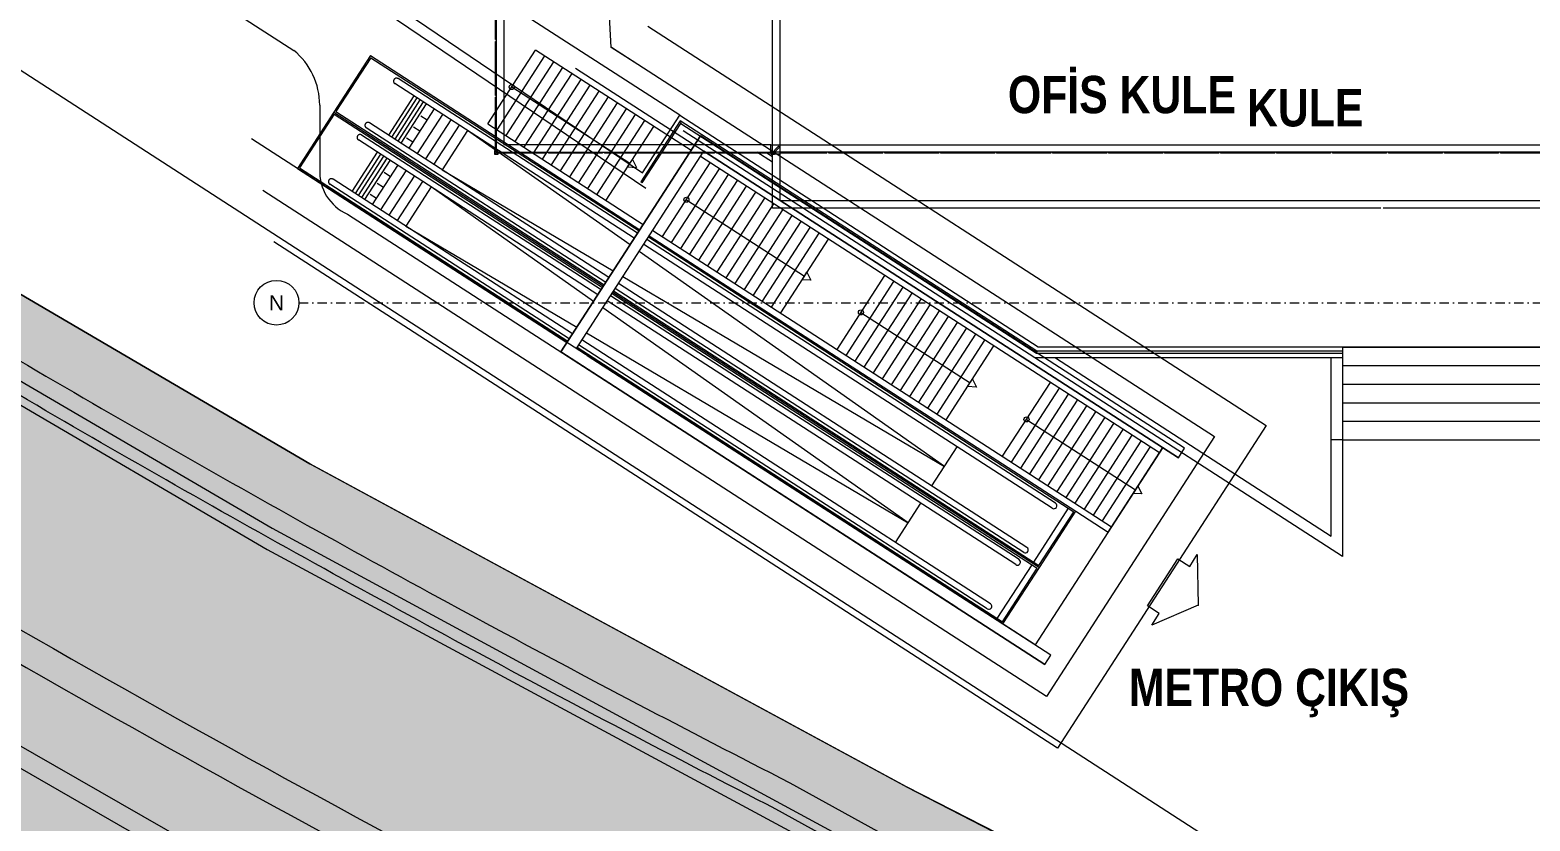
# Model space of a CAD drawing. Header units: metres. Extents: x -17822 to 152406, y -4219 to 19791.
# Drawn here: x 106353 to 110372, y -1390 to 731 of the extents above; entities that cross this region are included whole.
import ezdxf
from ezdxf.enums import TextEntityAlignment as Align
from ezdxf.xclip import XClip

# ---------------------------------------------------------------- set-up
doc = ezdxf.new("R2010")
doc.units = ezdxf.units.M
doc.header["$LTSCALE"] = 100
doc.header["$MEASUREMENT"] = 0
doc.header["$XCLIPFRAME"] = 0
doc.linetypes.add('DASHDOT2', pattern=[0.5, 0.25, -0.125, 0, -0.125])
doc.linetypes.add('HIDDEN', pattern=[0.375, 0.25, -0.125])
doc.layers.get('0').update_dxf_attribs({"color": 9, "lineweight": 9})
for name, color, linetype, lineweight in [('05S', 9, 'Continuous', 9), ('06B', 9, 'Continuous', 9), ('06D', 9, 'Continuous', 9), ('21', 9, 'Continuous', 9), ('24', 9, 'DASHDOT2', 9), ('31', 9, 'Continuous', 9), ('40', 9, 'Continuous', 9)]:
    doc.layers.add(name, color=color, linetype=linetype, lineweight=lineweight)
doc.styles.add('Arial', font='arial.ttf', dxfattribs={"height": 2.5})
doc.styles.add('MuuM_TEXT-BOLD', font='ARIALNB.TTF')

# ---------------------------------------------------------------- blocks, each defined once
blk = doc.blocks.new('p-çevre_mevcut')
at = {"layer": '06B'}
for points in [[(456.6, -11714.2, 0.04602), (6668.7, -15644.1), (11929, -18547.1)], [(11763.5, -18547.1), (6631.2, -15714.8, -0.045627), (456.6, -11815.1)], [(456.6, -12496.4, 0.043017), (6376.6, -16194), (10640.5, -18547.1)], [(456.6, -12596.4, 0.04264), (6339.1, -16264.7), (10474.9, -18547.1)]]:
    blk.add_lwpolyline(points, format="xyb", dxfattribs=at)
blk = doc.blocks.new('p-kule_ynei')
for p, q in [((-4269.5, -5935.4), (-4475.1, -2397.8)), ((-4085.7, -6117.4), (-6415.8, -4611.6)), ((-6359, -4798.6), (-4185.5, -6271.9)), ((-4177, -6313.9), (-6375.8, -4823.5)), ((-5918.8, -5427.2), (-5120.3, -5943.3)), ((-6594.9, -5516), (-1833, -8595.9)), ((-4188.3, -5987.9), (-4269.5, -5935.4)), ((-5050.5, -6090.5), (-5050.5, -6262.5)), ((-4084.7, -6132.4), (-4190.5, -6296.2)), ((-4186.3, -6298.9), (-4083.2, -6139.3)), ((-4185.5, -6271.9), (-4085.7, -6117.4)), ((-4085.7, -6117.4), (-3125.4, -6738)), ((-3128.8, -6750), (-4084.7, -6132.4)), ((-4084.7, -6132.4), (-4083.2, -6139.3)), ((-4083.2, -6139.3), (-3130.3, -6755)), ((-3134.2, -6768), (-4076.8, -6158.9)), ((-4186.3, -6298.9), (-4190.5, -6296.2)), ((-4976.2, -6382.3), (-3343.7, -7437.3)), ((-3128.8, -6750), (-3130.3, -6755)), ((-2310.3, -6750), (-3128.8, -6750)), ((-3125.4, -6738), (-2310.2, -6738)), ((-2310.3, -6750), (-2310.3, -6755)), ((-2310.2, -6738), (-830.2, -6738)), ((-2310.2, -6738), (-830.2, -6738)), ((-2310.2, -6738), (-2310.2, -6988)), ((-830.2, -6740), (-2310.2, -6740)), ((-2310.2, -7300.6), (-3134.2, -6768)), ((-2310.2, -6768), (-3134.2, -6768)), ((-3130.3, -6755), (-2310.3, -6755)), ((-3078.9, -6768), (-2340.2, -7245.5)), ((-2340.2, -6988), (-2340.2, -6768)), ((-2310.2, -6788), (-830.2, -6788)), ((-2310.2, -6788), (-830.2, -6788)), ((-3343.7, -7437.3), (-4252.8, -6849.8)), ((-2310.2, -6838), (-830.2, -6838)), ((-2310.2, -6838), (-830.2, -6838)), ((-2310.2, -6888), (-830.2, -6888)), ((-2310.2, -6888), (-830.2, -6888)), ((-2310.2, -6938), (-830.2, -6938)), ((-2310.2, -6938), (-830.2, -6938)), ((-2310.2, -6988), (-2340.2, -6988)), ((-2340.2, -7245.5), (-2340.2, -6988)), ((-2310.2, -6988), (-830.2, -6988)), ((-2310.2, -6988), (-830.2, -6988)), ((-2310.2, -6988), (-2310.2, -7300.6))]:
    blk.add_line(p, q)
for centre, radius, start, end in [((-5240.8, -6090.5), 190.2, 0, 50.6999), ((-4927.4, -6269.1), 123.3, 176.9363, 246.6866)]:
    blk.add_arc(centre, radius, start, end)
blk = doc.blocks.new('p-koprü')
at = {"layer": '05S'}
blk.add_hatch(color=256, dxfattribs=at).paths.add_polyline_path([(8968.5, -6862.9), (11823.7, -6862.9), (8070.7, -4952.9), (6717, -4261), (5118.5, -3394.8), (4315.3, -2924.4), (3322.7, -2278.1), (2222.4, -1522.8), (1684, -1131.1), (1261.3, -787.4), (512.6, -173.5), (512.6, -500.9), (512.6, -1852.8), (1005.9, -2226.2), (1583.3, -2644.1), (2035.1, -2964.3), (2882.6, -3538.3), (3703.8, -4057.4), (4190.2, -4354), (4973.4, -4804.6), (5682.9, -5184.3), (7639.3, -6184.3), (8597.1, -6674.1)])
at = {"lineweight": 0}
for p, q in [((4315.3, -2924.4, 219.6), (5118.5, -3394.8, 257.1)), ((4214.2, -3097, 219.6), (5017.4, -3567.4, 257.1)), ((4196.7, -3151.7, 203.7), (5004.3, -3624.9, 240.5)), ((5112.7, -3391.5, 257.1), (6720.8, -4263, 323.5)), ((5017.4, -3567.4, 257.1), (6625.5, -4438.8, 323.5)), ((5004.3, -3624.9, 240.5), (6602.4, -4485.9, 303.9)), ((4318.8, -4137.5, 251.7), (5091.5, -4580.7, 282.7)), ((5067.8, -4628.3, 302.6), (4289.9, -4180.7, 272)), ((6717, -4261, 323.5), (7362.8, -4593.1, 332.1))]:
    blk.add_line(p, q, dxfattribs=at)
at = {"elevation": 301.5}
blk.add_lwpolyline([(8968.5, -6862.9), (11823.7, -6862.9), (8070.7, -4952.9), (6717, -4261), (5118.5, -3394.8), (4315.3, -2924.4), (3322.7, -2278.1), (2222.4, -1522.8), (1684, -1131.1), (1261.3, -787.4), (512.6, -173.5), (512.6, -500.9), (512.6, -1852.8), (1005.9, -2226.2), (1583.3, -2644.1), (2035.1, -2964.3), (2882.6, -3538.3), (3703.8, -4057.4), (4190.2, -4354), (4973.4, -4804.6), (5682.9, -5184.3), (7639.3, -6184.3), (8597.1, -6674.1), (8968.5, -6862.9)], close=True, dxfattribs=at)
blk = doc.blocks.new('0_arrow1')
at = {"linetype": 'ByBlock', "lineweight": -2}
blk.add_lwpolyline([(15, -22.5), (-15, -22.5), (-15, -15), (-22.5, -15), (0, 0), (22.5, -15), (15, -15)], close=True, dxfattribs=at)
blk.add_point((0, 0))
blk = doc.blocks.new('p-kule_vaziyet')
for p, q in [((3518, -21822.5), (3518, -21677.5)), ((3519, -21677.5), (3519, -21822.5)), ((3520.5, -21825), (3520.5, -21675)), ((3540.5, -21675), (3540.5, -21825)), ((4260.5, -21822.5), (4260.5, -21672.5)), ((4280.5, -21672.5), (4280.5, -21822.5)), ((3518, -21822.5), (3519, -21822.5)), ((4260.5, -21972.5), (4260.5, -21822.5)), ((4280.5, -21822.5), (4280.5, -21972.5)), ((3518, -21972.5), (3518, -21827.5)), ((3518, -21827.5), (3519, -21827.5)), ((3519, -21827.5), (3519, -21972.5)), ((3520.5, -21975), (3520.5, -21825)), ((3540.5, -21825), (3540.5, -21975)), ((3518, -21972.5), (3519, -21972.5)), ((3518, -22120), (3518, -21977.5)), ((3518, -21977.5), (3519, -21977.5)), ((3519, -21977.5), (3519, -22120)), ((3520.5, -22124.6), (3520.5, -21975)), ((3540.5, -21975), (3540.5, -22104.6)), ((4260.5, -21993.7), (4260.5, -21972.5)), ((4280.5, -21972.5), (4280.5, -22006.6)), ((4260.5, -22129.6), (4260.5, -21993.7)), ((4280.5, -22006.6), (4280.5, -22129.6)), ((3657.5, -22104.6), (3540.5, -22104.6)), ((3807.5, -22104.6), (3657.5, -22104.6)), ((3957.5, -22104.6), (3807.5, -22104.6)), ((4107.5, -22104.6), (3957.5, -22104.6)), ((4256, -22104.6), (4107.5, -22104.6)), ((4256, -22124.6), (4256, -22104.6)), ((4256, -22104.6), (4408.5, -22104.6)), ((4408.5, -22104.6), (4432.1, -22104.6)), ((4432.1, -22104.6), (4558.5, -22104.6)), ((4558.5, -22104.6), (4708.5, -22104.6)), ((4708.5, -22104.6), (4858.5, -22104.6)), ((4858.5, -22104.6), (5008.5, -22104.6)), ((5008.5, -22104.6), (5158.5, -22104.6)), ((5158.5, -22104.6), (5308.5, -22104.6)), ((5308.5, -22104.6), (5458.5, -22104.6)), ((5458.5, -22104.6), (5608.5, -22104.6)), ((5608.5, -22104.6), (5758.5, -22104.6)), ((5758.5, -22104.6), (5908.5, -22104.6)), ((5908.5, -22104.6), (6058.5, -22104.6)), ((6058.5, -22104.6), (6208.5, -22104.6)), ((6208.5, -22104.6), (6358.5, -22104.6)), ((3516.8, -22120), (3515.5, -22120)), ((3515.5, -22120), (3515.5, -22129.6)), ((3515.5, -22129.6), (3520.5, -22124.6)), ((3520.5, -22124.6), (3515.5, -22129.6)), ((3515.5, -22129.6), (3525, -22129.6)), ((3516.8, -22122.4), (3516.8, -22120)), ((3518.7, -22122.4), (3516.8, -22122.4)), ((3518, -22120), (3519, -22120)), ((3520.5, -22120), (3518.7, -22120)), ((3518.7, -22120), (3518.7, -22122.4)), ((3520.5, -22124.6), (3657.5, -22124.6)), ((3522.7, -22128.2), (3522.7, -22126.3)), ((3522.7, -22126.3), (3525, -22126.3)), ((3525, -22128.2), (3522.7, -22128.2)), ((3525, -22126.3), (3525, -22124.6)), ((3525, -22126.1), (3655, -22126.1)), ((3525, -22126.1), (3525, -22127.1)), ((3655, -22127.1), (3525, -22127.1)), ((3525, -22129.6), (3525, -22128.2)), ((3655, -22126.1), (3655, -22127.1)), ((3657.5, -22124.6), (3807.5, -22124.6)), ((3660, -22126.1), (3805, -22126.1)), ((3660, -22126.1), (3660, -22127.1)), ((3805, -22127.1), (3660, -22127.1)), ((3805, -22126.1), (3805, -22127.1)), ((3807.5, -22124.6), (3957.5, -22124.6)), ((3810, -22126.1), (3955, -22126.1)), ((3810, -22126.1), (3810, -22127.1)), ((3955, -22127.1), (3810, -22127.1)), ((3955, -22126.1), (3955, -22127.1)), ((3957.5, -22124.6), (4107.5, -22124.6)), ((3960, -22126.1), (4105, -22126.1)), ((3960, -22126.1), (3960, -22127.1)), ((4105, -22127.1), (3960, -22127.1)), ((4105, -22126.1), (4105, -22127.1)), ((4107.5, -22124.6), (4256, -22124.6)), ((4110, -22126.1), (4255, -22126.1)), ((4110, -22126.1), (4110, -22127.1)), ((4255, -22127.1), (4110, -22127.1)), ((4260.5, -22151.8), (4218.3, -22124.6)), ((4242.3, -22124.6), (4260.5, -22136.3)), ((4257.3, -22128.3), (4251.5, -22124.6)), ((4255, -22126.1), (4255, -22127.1)), ((4408.5, -22124.6), (4256, -22124.6)), ((4260.5, -22130.4), (4259.2, -22129.6)), ((4260.5, -22274.6), (4260.5, -22129.6)), ((4280.5, -22129.6), (4260.5, -22129.6)), ((4280.5, -22126.1), (4406, -22126.1)), ((4406, -22127.1), (4280.5, -22127.1)), ((4280.5, -22129.6), (4280.5, -22254.6)), ((4406, -22127.1), (4406, -22126.1)), ((4463.1, -22124.6), (4408.5, -22124.6)), ((4411, -22126.1), (4465.4, -22126.1)), ((4411, -22127.1), (4411, -22126.1)), ((4466.9, -22127.1), (4411, -22127.1)), ((4558.5, -22124.6), (4463.1, -22124.6)), ((4465.4, -22126.1), (4556, -22126.1)), ((4556, -22127.1), (4466.9, -22127.1)), ((4556, -22127.1), (4556, -22126.1)), ((4708.5, -22124.6), (4558.5, -22124.6)), ((4561, -22126.1), (4706, -22126.1)), ((4561, -22127.1), (4561, -22126.1)), ((4706, -22127.1), (4561, -22127.1)), ((4706, -22127.1), (4706, -22126.1)), ((4858.5, -22124.6), (4708.5, -22124.6)), ((4711, -22126.1), (4856, -22126.1)), ((4711, -22127.1), (4711, -22126.1)), ((4856, -22127.1), (4711, -22127.1)), ((4856, -22127.1), (4856, -22126.1)), ((5008.5, -22124.6), (4858.5, -22124.6)), ((4861, -22126.1), (5006, -22126.1)), ((4861, -22127.1), (4861, -22126.1)), ((5006, -22127.1), (4861, -22127.1)), ((5006, -22127.1), (5006, -22126.1)), ((5158.5, -22124.6), (5008.5, -22124.6)), ((5011, -22126.1), (5156, -22126.1)), ((5011, -22127.1), (5011, -22126.1)), ((5156, -22127.1), (5011, -22127.1)), ((5156, -22127.1), (5156, -22126.1)), ((5308.5, -22124.6), (5158.5, -22124.6)), ((5161, -22126.1), (5306, -22126.1)), ((5161, -22127.1), (5161, -22126.1)), ((5306, -22127.1), (5161, -22127.1)), ((5306, -22127.1), (5306, -22126.1)), ((5458.5, -22124.6), (5308.5, -22124.6)), ((5311, -22126.1), (5456, -22126.1)), ((5311, -22127.1), (5311, -22126.1)), ((5456, -22127.1), (5311, -22127.1)), ((5456, -22127.1), (5456, -22126.1)), ((5608.5, -22124.6), (5458.5, -22124.6)), ((5461, -22126.1), (5606, -22126.1)), ((5461, -22127.1), (5461, -22126.1)), ((5606, -22127.1), (5461, -22127.1)), ((5606, -22127.1), (5606, -22126.1)), ((5758.5, -22124.6), (5608.5, -22124.6)), ((5611, -22126.1), (5756, -22126.1)), ((5611, -22127.1), (5611, -22126.1)), ((5756, -22127.1), (5611, -22127.1)), ((5756, -22127.1), (5756, -22126.1)), ((5908.5, -22124.6), (5758.5, -22124.6)), ((5761, -22126.1), (5906, -22126.1)), ((5761, -22127.1), (5761, -22126.1)), ((5906, -22127.1), (5761, -22127.1)), ((5906, -22127.1), (5906, -22126.1)), ((6058.5, -22124.6), (5908.5, -22124.6)), ((5911, -22126.1), (6056, -22126.1)), ((5911, -22127.1), (5911, -22126.1)), ((6056, -22127.1), (5911, -22127.1)), ((6056, -22127.1), (6056, -22126.1)), ((6208.5, -22124.6), (6058.5, -22124.6)), ((6061, -22126.1), (6206, -22126.1)), ((6061, -22127.1), (6061, -22126.1)), ((6206, -22127.1), (6061, -22127.1)), ((6206, -22127.1), (6206, -22126.1)), ((6358.5, -22124.6), (6208.5, -22124.6)), ((6211, -22126.1), (6356, -22126.1)), ((6211, -22127.1), (6211, -22126.1)), ((6356, -22127.1), (6211, -22127.1)), ((4280.5, -22254.6), (4395, -22254.6)), ((4395, -22254.6), (4545, -22254.6)), ((4545, -22254.6), (4664.2, -22254.6)), ((4664.2, -22254.6), (4695, -22254.6)), ((4695, -22254.6), (4845, -22254.6)), ((4845, -22254.6), (4995, -22254.6)), ((4995, -22254.6), (5145, -22254.6)), ((5145, -22254.6), (5295, -22254.6)), ((5295, -22254.6), (5445, -22254.6)), ((5445, -22254.6), (5595, -22254.6)), ((5595, -22254.6), (5745, -22254.6)), ((5745, -22254.6), (5895, -22254.6)), ((5895, -22254.6), (6045, -22254.6)), ((6045, -22254.6), (6195, -22254.6)), ((6195, -22254.6), (6345, -22254.6)), ((4395, -22274.6), (4260.5, -22274.6)), ((4545, -22274.6), (4395, -22274.6)), ((4695, -22274.6), (4545, -22274.6)), ((4845, -22274.6), (4695.2, -22274.6)), ((4995, -22274.6), (4845, -22274.6)), ((5145, -22274.6), (4995, -22274.6)), ((5295, -22274.6), (5145, -22274.6)), ((5445, -22274.6), (5295, -22274.6)), ((5595, -22274.6), (5445, -22274.6)), ((5745, -22274.6), (5595, -22274.6)), ((5890.5, -22274.6), (5745, -22274.6)), ((6045, -22274.6), (5897, -22274.6)), ((6195, -22274.6), (6045, -22274.6)), ((6345, -22274.6), (6195, -22274.6))]:
    blk.add_line(p, q)
at = {"extrusion": (0, 0, -1)}
for p, q in [((4276.8, -22108.8), (4256, -22129.6)), ((4256, -22129.6), (4265.5, -22129.6)), ((4263.2, -22128.2), (4263.2, -22126.3)), ((4263.2, -22126.3), (4265.5, -22126.3)), ((4265.5, -22128.2), (4263.2, -22128.2)), ((4265.5, -22124.5), (4279, -22111.1)), ((4265.5, -22126.3), (4265.5, -22124.5)), ((4265.5, -22129.6), (4265.5, -22128.2)), ((4279, -22111.1), (4276.8, -22108.8))]:
    blk.add_line(p, q, dxfattribs=at)
blk = doc.blocks.new('0_aks')
at = {"linetype": 'Continuous'}
blk.add_circle((0, 0), 3, dxfattribs=at)
at = {"style": 'Arial'}
blk.add_attdef('AKS', text='', height=2, dxfattribs=at).set_placement((0, 0), align=Align.MIDDLE_CENTER)
blk = doc.blocks.new('p-akslar_yeni')
at = {"layer": '24'}
blk.add_lwpolyline([(1488.5, -8575), (6415, -8575)], dxfattribs=at)
at = {"layer": '21', "xscale": 20, "yscale": 20, "zscale": 20}
blk.add_blockref('0_aks', (1428.5, -8575), dxfattribs=at).add_auto_attribs({'AKS': 'N'})
blk = doc.blocks.new('p-metro sınırı')
at = {"layer": '06D', "linetype": 'HIDDEN'}
for p, q in [((-27.151, -23.806), (-28.887, -24.282)), ((-27.179, -23.855), (-28.837, -24.31)), ((-27.179, -23.855), (-24.913, -32.108)), ((-27.151, -23.806), (-24.874, -32.097)), ((-28.887, -24.282), (-30.622, -24.759)), ((-28.915, -24.331), (-30.573, -24.787)), ((-28.915, -24.331), (-26.649, -32.585)), ((-28.887, -24.282), (-26.61, -32.574)), ((-28.887, -24.282), (-26.61, -32.574)), ((-28.837, -24.31), (-26.571, -32.563)), ((-30.622, -24.759), (-28.346, -33.051)), ((-30.573, -24.787), (-28.307, -33.04)), ((-25.139, -32.17), (-27.162, -24.803)), ((-24.985, -32.128), (-27.008, -24.761)), ((-26.875, -32.647), (-28.897, -25.279)), ((-26.721, -32.604), (-28.744, -25.237)), ((-26.499, -32.544), (-28.522, -25.176)), ((-26.345, -32.501), (-28.368, -25.134)), ((-28.235, -33.02), (-30.258, -25.653)), ((-28.081, -32.978), (-30.104, -25.611)), ((-27.002, -25.385), (-28.208, -25.716)), ((-26.975, -25.481), (-28.182, -25.812)), ((-26.949, -25.577), (-28.155, -25.909)), ((-26.923, -25.674), (-28.129, -26.005)), ((-28.738, -25.861), (-29.944, -26.192)), ((-28.711, -25.958), (-29.918, -26.289)), ((-28.685, -26.054), (-29.891, -26.385)), ((-26.896, -25.77), (-28.102, -26.102)), ((-26.83, -26.011), (-28.036, -26.343)), ((-27.895, -26.097), (-27.842, -26.289)), ((-27.558, -26.004), (-27.505, -26.197)), ((-27.22, -25.911), (-27.167, -26.104)), ((-28.658, -26.15), (-29.865, -26.482)), ((-28.632, -26.247), (-29.838, -26.578)), ((-28.566, -26.488), (-29.772, -26.819)), ((-29.294, -26.48), (-29.241, -26.673)), ((-28.956, -26.388), (-28.903, -26.581)), ((-26.76, -26.267), (-27.966, -26.598)), ((-26.69, -26.523), (-27.896, -26.854)), ((-28.495, -26.744), (-29.702, -27.075)), ((-29.631, -26.573), (-29.578, -26.766)), ((-26.619, -26.778), (-27.826, -27.109)), ((-26.02, -27.269), (-23.748, -26.645)), ((-25.943, -27.548), (-23.671, -26.925)), ((-22.435, -31.428), (-23.748, -26.645)), ((-28.425, -26.999), (-29.632, -27.33)), ((-28.355, -27.255), (-29.561, -27.586)), ((-26.547, -27.04), (-27.754, -27.372)), ((-26.023, -27.27), (-24.71, -32.052)), ((-25.866, -27.828), (-23.594, -27.204)), ((-24.884, -26.957), (-23.886, -30.592)), ((-28.283, -27.517), (-29.489, -27.848)), ((-25.79, -28.108), (-23.517, -27.484)), ((-25.713, -28.387), (-23.441, -27.764)), ((-25.636, -28.667), (-23.364, -28.043)), ((-25.559, -28.947), (-23.287, -28.323)), ((-25.482, -29.226), (-23.21, -28.603)), ((-25.406, -29.506), (-23.133, -28.882)), ((-25.329, -29.786), (-23.057, -29.162)), ((-25.252, -30.065), (-22.98, -29.442)), ((-25.175, -30.345), (-22.903, -29.721)), ((-25.099, -30.625), (-22.826, -30.001)), ((-25.022, -30.904), (-22.75, -30.28)), ((-23.999, -30.624), (-23.772, -30.561)), ((-23.999, -30.624), (-23.772, -30.561)), ((-23.999, -30.624), (-23.831, -30.789)), ((-23.772, -30.561), (-23.831, -30.789))]:
    blk.add_line(p, q, dxfattribs=at)
at = {"layer": '06D'}
for p, q in [((-28.635, -33.13), (-21.981, -31.303)), ((-17.894, -46.193), (-21.981, -31.303)), ((-28.266, -33.34), (-22.191, -31.672)), ((-18.479, -45.835), (-22.355, -31.717)), ((-18.183, -46.272), (-22.191, -31.672)), ((-24.545, -32.64), (-22.273, -32.016)), ((-21.609, -45.029), (-25.06, -32.459)), ((-21.455, -44.987), (-24.906, -32.417)), ((-24.833, -32.397), (-21.242, -45.48)), ((-24.795, -32.387), (-21.192, -45.508)), ((-24.631, -32.342), (-20.755, -46.46)), ((-24.468, -32.92), (-22.196, -32.296)), ((-23.409, -32.328), (-22.411, -35.964)), ((-23.344, -45.506), (-26.795, -32.936)), ((-23.191, -45.464), (-26.642, -32.894)), ((-26.569, -32.874), (-22.977, -45.957)), ((-26.531, -32.863), (-22.928, -45.985)), ((-26.531, -32.863), (-22.928, -45.985)), ((-26.492, -32.853), (-22.9, -45.936)), ((-22.969, -45.403), (-26.42, -32.833)), ((-22.815, -45.36), (-26.266, -32.791)), ((-24.392, -33.199), (-22.119, -32.576)), ((-24.315, -33.479), (-22.043, -32.855)), ((-28.154, -32.998), (-28.635, -33.13)), ((-24.547, -48.019), (-28.635, -33.13)), ((-28.635, -33.13), (-24.547, -48.019)), ((-24.258, -47.94), (-28.266, -33.34)), ((-28.228, -33.329), (-24.636, -46.412)), ((-24.705, -45.879), (-28.156, -33.309)), ((-24.551, -45.837), (-28.002, -33.267)), ((-24.238, -33.759), (-21.966, -33.135)), ((-28.175, -33.673), (-24.664, -46.461)), ((-24.161, -34.038), (-21.889, -33.415)), ((-24.085, -34.318), (-21.812, -33.694)), ((-24.008, -34.598), (-21.736, -33.974)), ((-23.931, -34.877), (-21.659, -34.253)), ((-23.854, -35.157), (-21.582, -34.533)), ((-23.777, -35.437), (-21.505, -34.813)), ((-23.701, -35.716), (-21.428, -35.092)), ((-23.624, -35.996), (-21.352, -35.372)), ((-23.547, -36.276), (-21.275, -35.652)), ((-22.525, -35.995), (-22.297, -35.932)), ((-22.525, -35.995), (-22.297, -35.932)), ((-22.357, -36.16), (-22.525, -35.995)), ((-22.297, -35.932), (-22.357, -36.16)), ((-23.071, -38.011), (-20.798, -37.388)), ((-22.997, -38.292), (-20.722, -37.667)), ((-21.934, -37.699), (-21.013, -41.055)), ((-22.921, -38.572), (-20.645, -37.947)), ((-22.844, -38.851), (-20.568, -38.226)), ((-22.767, -39.131), (-20.491, -38.506)), ((-22.69, -39.411), (-20.414, -38.786)), ((-22.613, -39.69), (-20.338, -39.065)), ((-22.537, -39.97), (-20.261, -39.345)), ((-22.46, -40.25), (-20.184, -39.625)), ((-22.383, -40.529), (-20.107, -39.904)), ((-22.306, -40.809), (-20.031, -40.184)), ((-22.23, -41.088), (-19.954, -40.464)), ((-22.153, -41.368), (-19.877, -40.743)), ((-21.127, -41.086), (-20.899, -41.024)), ((-21.127, -41.086), (-20.899, -41.024)), ((-20.959, -41.252), (-21.127, -41.086)), ((-20.899, -41.024), (-20.959, -41.252)), ((-23.618, -42.434), (-22.412, -42.103)), ((-25.354, -42.91), (-24.148, -42.579)), ((-21.673, -43.103), (-19.4, -42.479)), ((-21.6, -43.384), (-19.324, -42.759)), ((-20.537, -42.791), (-19.615, -46.147)), ((-21.523, -43.663), (-19.247, -43.038)), ((-21.446, -43.943), (-19.17, -43.318)), ((-21.369, -44.223), (-19.093, -43.598)), ((-21.292, -44.502), (-19.017, -43.877)), ((-21.216, -44.782), (-18.94, -44.157)), ((-21.139, -45.061), (-18.863, -44.437)), ((-21.062, -45.341), (-18.786, -44.716)), ((-20.985, -45.621), (-18.71, -44.996)), ((-22.944, -45.775), (-21.286, -45.319)), ((-20.909, -45.9), (-18.633, -45.276)), ((-24.68, -46.251), (-23.022, -45.796)), ((-22.928, -45.985), (-21.192, -45.508)), ((-22.9, -45.936), (-21.242, -45.48)), ((-21.192, -45.508), (-20.919, -46.505)), ((-20.832, -46.18), (-18.556, -45.555)), ((-20.78, -46.467), (-18.315, -45.79)), ((-24.664, -46.461), (-22.928, -45.985)), ((-24.636, -46.412), (-22.977, -45.957)), ((-19.729, -46.178), (-19.502, -46.116)), ((-19.729, -46.178), (-19.502, -46.116)), ((-19.561, -46.344), (-19.729, -46.178)), ((-19.502, -46.116), (-19.561, -46.344)), ((-18.183, -46.272), (-17.894, -46.193)), ((-20.919, -46.505), (-20.755, -46.46)), ((-24.547, -48.019), (-24.258, -47.94))]:
    blk.add_line(p, q, dxfattribs=at)
at = {"layer": '06D', "linetype": 'HIDDEN'}
for points in [[(-25.344, -32.227), (-26.547, -27.04)], [(-27.08, -32.703), (-28.283, -27.517)], [(-27.754, -27.372), (-26.14, -32.445)], [(-29.489, -27.848), (-27.876, -32.922)]]:
    blk.add_lwpolyline(points, dxfattribs=at)
at = {"layer": '06D'}
blk.add_lwpolyline([(-18.183, -46.272), (-17.894, -46.193), (-21.981, -31.303), (-28.635, -33.13), (-24.547, -48.019), (-24.258, -47.94), (-28.266, -33.34), (-22.191, -31.672)], close=True, dxfattribs=at)
for points in [[(-23.015, -42.268), (-25.277, -32.519)], [(-26.049, -32.731), (-23.015, -42.268)], [(-27.785, -33.208), (-24.751, -42.745)], [(-24.751, -42.745), (-27.012, -32.996)]]:
    blk.add_lwpolyline(points, dxfattribs=at)
at = {"layer": '06D', "linetype": 'HIDDEN'}
blk.add_circle((-24.884, -26.957), 0.068, dxfattribs=at)
at = {"layer": '06D'}
for centre in [(-23.409, -32.328), (-21.934, -37.699), (-20.537, -42.791)]:
    blk.add_circle(centre, 0.068, dxfattribs=at)
at = {"layer": '06D', "linetype": 'HIDDEN'}
for centre in [(-27.085, -24.782), (-28.82, -25.258), (-28.445, -25.155), (-30.181, -25.632)]:
    blk.add_arc(centre, 0.0797, 15.3519, 195.3519, dxfattribs=at)
at = {"layer": '06D'}
for centre in [(-21.532, -45.008), (-22.892, -45.382), (-23.268, -45.485), (-24.628, -45.858)]:
    blk.add_arc(centre, 0.0797, 195.3519, 15.3519, dxfattribs=at)
at = {"layer": '31', "linetype": 'HIDDEN'}
blk.add_lwpolyline([(-25.09, -48.687), (-38.335, -0.445), (-30.967, 8.838), (19.18, 2.158), (33.869, -10.394), (24.709, -21.113), (0, 0), (-22.178, -27.943), (-17.086, -46.49), (-25.09, -48.687)], dxfattribs=at)
blk.add_lwpolyline([(-24.39, -47.458), (-37.236, -0.669), (-30.536, 7.772), (18.755, 1.205), (32.459, -10.504), (24.599, -19.703), (-0.139, 1.434), (-23.277, -27.719), (-18.315, -45.79)], close=True, dxfattribs=at)
at = {"layer": '40', "linetype": 'HIDDEN'}
blk.add_lwpolyline([(-25.79, -49.916), (-39.433, -0.22), (-31.397, 9.904), (19.605, 3.11), (35.279, -10.283), (24.82, -22.523), (0.139, -1.434), (-21.079, -28.167), (-15.857, -47.189)], close=True, dxfattribs=at)

msp = doc.modelspace()

# ---------------------------------------------------------------- block references
at = {"color": 4}
ref = msp.add_blockref('p-çevre_mevcut', (101720.36, 14357.19), dxfattribs=at)
XClip(ref).set_block_clipping_path([(756.5632797568, -18257.0671478506), (26276.7945455276, -2077.0671478319)])
at = {"xscale": 100, "yscale": 100, "zscale": 100, "rotation": 41.77461727824222}
msp.add_blockref('p-metro sınırı', (107703.88, 4246.67), dxfattribs=at)
at = {"color": 4}
ref = msp.add_blockref('p-koprü', (101984.3, 2963.02, 9869.2), dxfattribs=at)
XClip(ref).set_block_clipping_path([(512.6173050823, -6862.8980288881), (26012.8485708531, 9317.1019711305)])
at = {"layer": '06D'}
for name, p in [('p-kule_ynei', (112180, 6620)), ('p-kule_vaziyet', (104082.1, 22528.24))]:
    msp.add_blockref(name, p, dxfattribs=at)
at = {"layer": '21', "xscale": 5.000000000000006, "yscale": 5.000000000000006, "zscale": 5.000000000000006, "rotation": 237.1264473761763}
msp.add_blockref('0_arrow1', (109482.67, -810.68), dxfattribs=at)
at = {"layer": '24'}
msp.add_blockref('p-akslar_yeni', (105585, 8575), dxfattribs=at)

# ---------------------------------------------------------------- texts
at = {"layer": '21', "style": 'MuuM_TEXT-BOLD'}
msp.add_text('METRO ÇIKIŞ', height=100, rotation=360, dxfattribs=at).set_placement((109672.79, -981.47), align=Align.TOP_CENTER)
at = {"layer": '21', "char_height": 100, "attachment_point": 1, "style": 'MuuM_TEXT-BOLD'}
for s, insert, width in [('OFİS KULE', (108973.3, 608.17), 873.6375), ('KULE', (109614.05, 572.83), 583.6021)]:
    msp.add_mtext(s, dxfattribs=dict(at, insert=insert, width=width))

doc.saveas('drawing.dxf')
